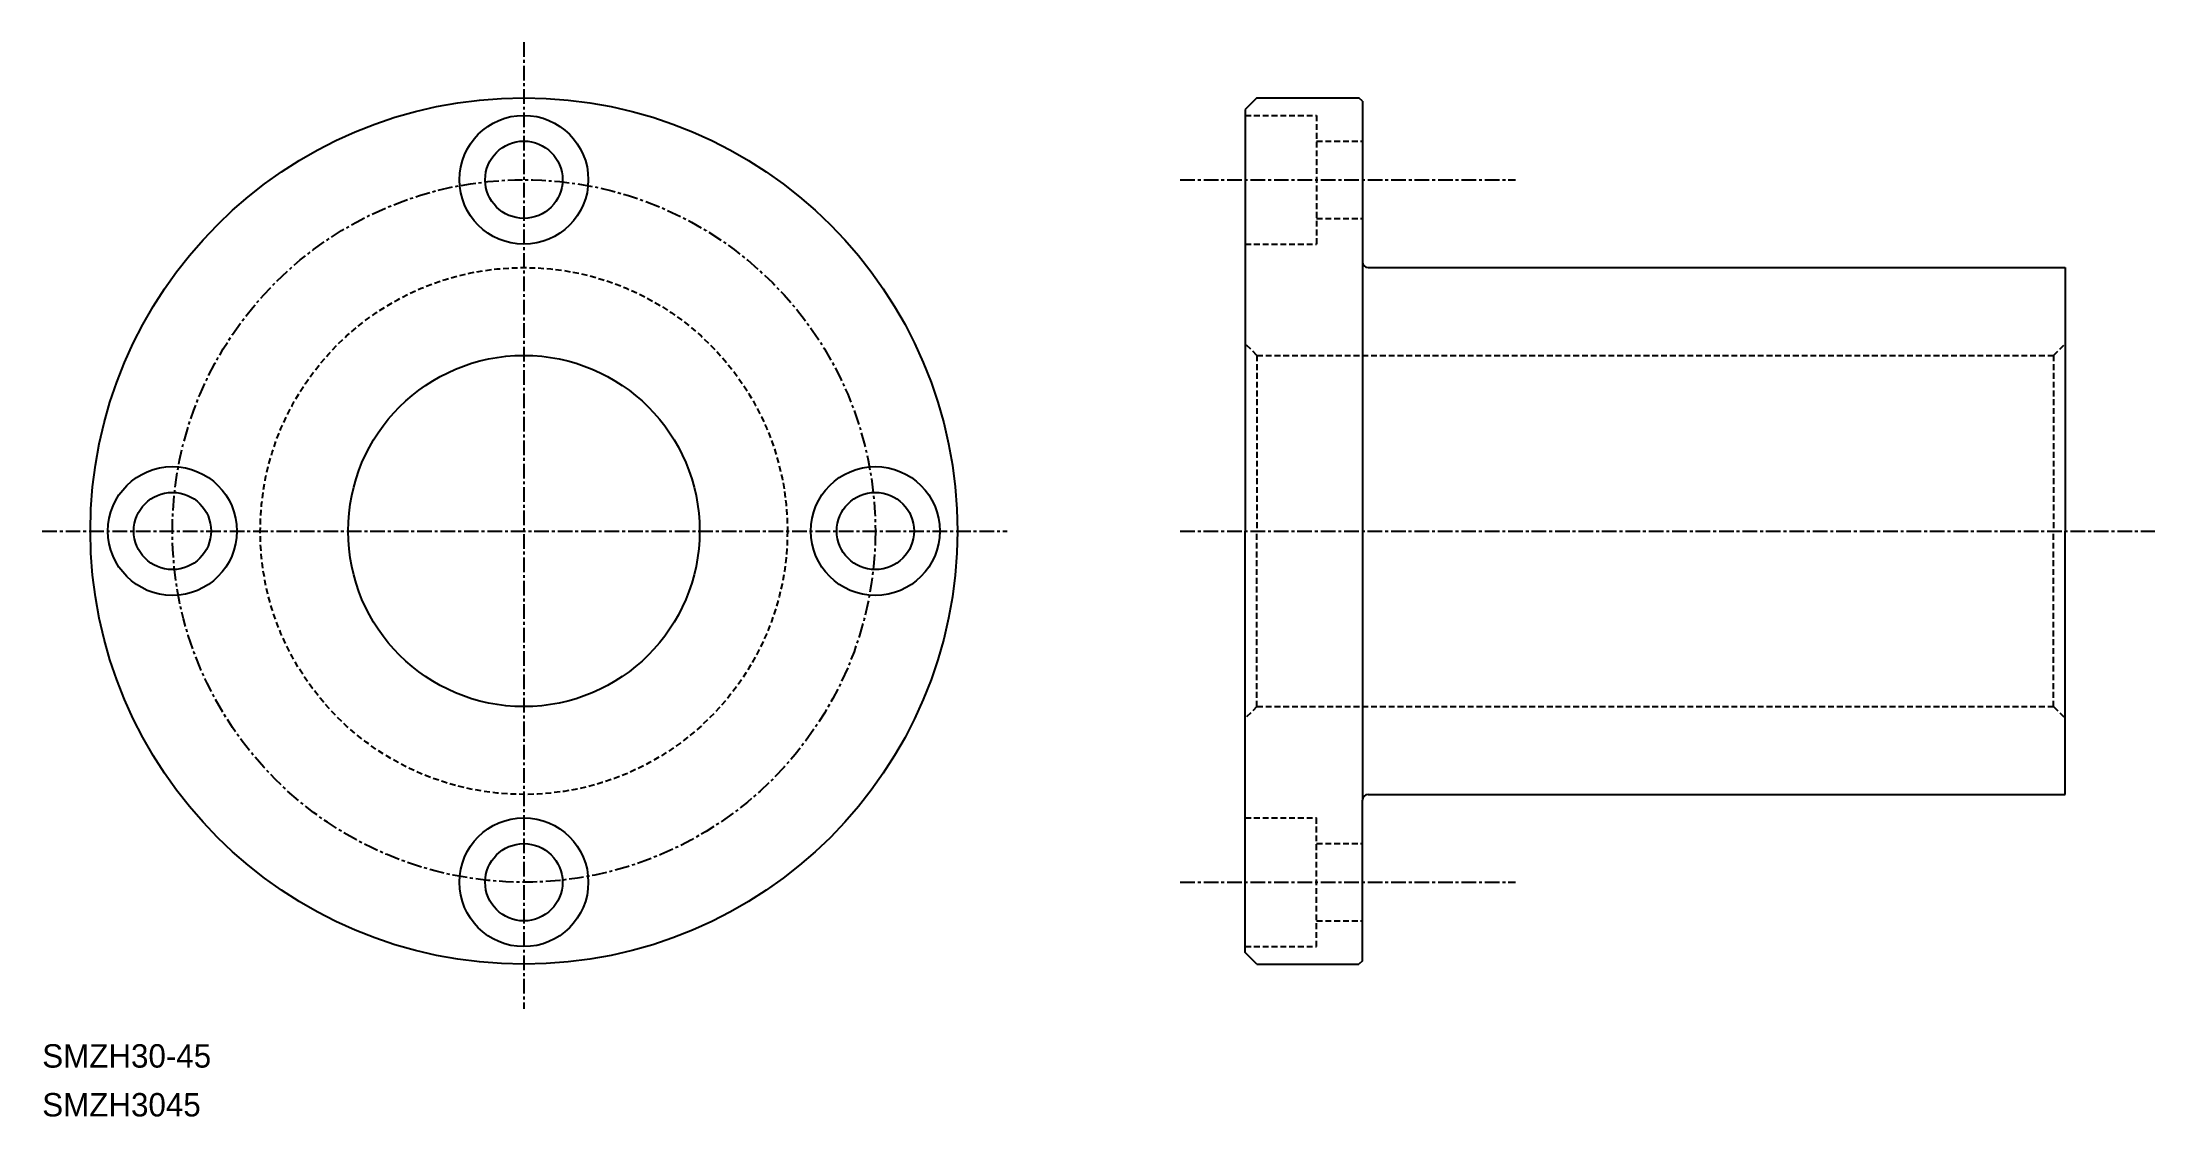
# Model space of a CAD drawing. Extents: x 10 to 190, y 10 to 102.
import ezdxf

# ---------------------------------------------------------------- set-up
doc = ezdxf.new("R2010")
doc.units = 0
doc.linetypes.add('CENTER', pattern=[2, 1.25, -0.25, 0.25, -0.25])
doc.linetypes.add('DASHED', pattern=[0.75, 0.5, -0.25])
doc.layers.get('0').update_dxf_attribs({"linetype": 'CONTINUOUS'})
doc.layers.add('CENTER', color=1, linetype='CENTER')

msp = doc.modelspace()

# ---------------------------------------------------------------- linework, layer by layer
at = {"color": 7, "linetype": 'CONTINUOUS'}
for p, q in [((113.68, 97), (112.68, 96)), ((112.68, 96), (112.68, 76)), ((113.68, 97), (122.38, 97)), ((122.68, 96.7), (122.38, 97)), ((122.68, 96.7), (122.68, 83)), ((122.68, 83), (122.68, 37)), ((123.18, 82.5), (182.68, 82.5)), ((182.68, 82.5), (182.68, 76)), ((112.68, 76), (112.68, 60)), ((182.68, 76), (182.68, 60)), ((112.68, 44), (112.68, 60)), ((182.68, 44), (182.68, 60)), ((112.68, 24), (112.68, 44)), ((182.68, 37.5), (182.68, 44)), ((122.68, 23.3), (122.68, 37)), ((123.18, 37.5), (182.68, 37.5)), ((113.68, 23), (112.68, 24)), ((113.68, 23), (122.38, 23)), ((122.68, 23.3), (122.38, 23))]:
    msp.add_line(p, q, dxfattribs=at)
at = {"color": 3, "linetype": 'DASHED'}
for p, q in [((112.68, 95.5), (118.78, 95.5)), ((118.78, 95.5), (118.78, 84.5)), ((118.78, 93.3), (122.68, 93.3)), ((118.78, 86.7), (122.68, 86.7)), ((112.68, 84.5), (118.78, 84.5)), ((113.68, 75), (112.68, 76)), ((181.68, 75), (182.68, 76)), ((113.68, 75), (181.68, 75)), ((113.68, 75), (113.68, 60)), ((181.68, 75), (181.68, 60)), ((113.68, 45), (113.68, 60)), ((181.68, 45), (181.68, 60)), ((113.68, 45), (112.68, 44)), ((113.68, 45), (181.68, 45)), ((181.68, 45), (182.68, 44)), ((112.68, 35.5), (118.78, 35.5)), ((118.78, 24.5), (118.78, 35.5)), ((118.78, 33.3), (122.68, 33.3)), ((118.78, 26.7), (122.68, 26.7)), ((112.68, 24.5), (118.78, 24.5))]:
    msp.add_line(p, q, dxfattribs=at)
at = {"color": 7, "linetype": 'CONTINUOUS'}
for centre, radius in [((51.11, 60), 37), ((51.11, 90), 5.5), ((51.11, 90), 3.3), ((51.11, 60), 15), ((21.11, 60), 5.5), ((81.11, 60), 5.5), ((21.11, 60), 3.3), ((81.11, 60), 3.3), ((51.11, 30), 5.5), ((51.11, 30), 3.3)]:
    msp.add_circle(centre, radius, dxfattribs=at)
at = {"color": 3, "linetype": 'DASHED'}
msp.add_circle((51.11, 60), 22.5, dxfattribs=at)
at = {"color": 7, "linetype": 'CONTINUOUS'}
for centre, start, end in [((123.18, 83), 180, 270), ((123.18, 37), 90, 180)]:
    msp.add_arc(centre, 0.5, start, end, dxfattribs=at)
at = {"layer": 'CENTER', "color": 1, "linetype": 'CENTER'}
for p, q in [((51.11, 101.74), (51.11, 19.19)), ((107.14, 90), (135.74, 90)), ((10, 60), (92.36, 60)), ((107.13, 60), (190.32, 60)), ((107.14, 30), (135.74, 30))]:
    msp.add_line(p, q, dxfattribs=at)
msp.add_circle((51.11, 60), 30, dxfattribs=at)

# ---------------------------------------------------------------- texts
at = {"color": 7, "linetype": 'CONTINUOUS'}
for s, p in [('SMZH30-45', (10, 14.17)), ('SMZH3045', (10, 10))]:
    msp.add_text(s, height=2, dxfattribs=at).set_placement(p)

doc.saveas('drawing.dxf')
